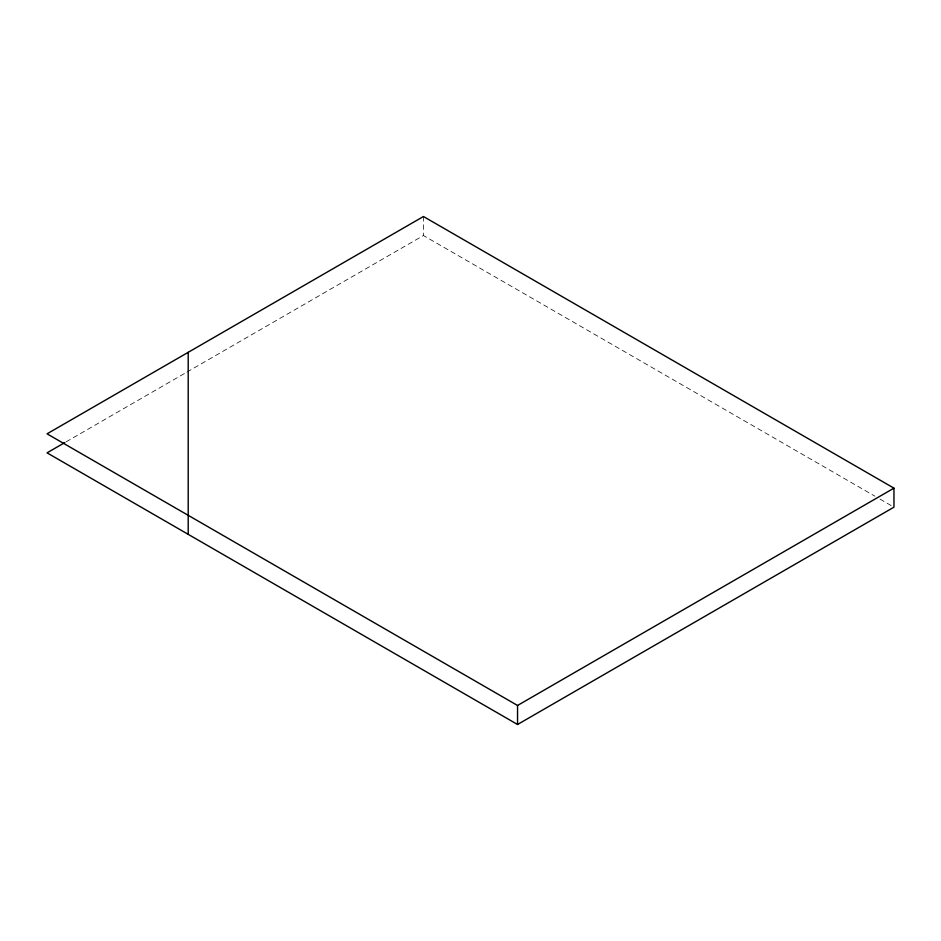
<?xml version="1.0" encoding="UTF-8"?>
<svg xmlns="http://www.w3.org/2000/svg" width="941" height="941" viewBox="0 0 941 941"><rect width="100%" height="100%" fill="white"/><g stroke="black" fill="none" stroke-linecap="round" stroke-linejoin="round"><path stroke-width="0.71" stroke-dasharray="4.71 3.53" d="M66.129 441.835L185.659 372.824M186.93 372.083L423.45 235.532L874.871 496.154M879.964 499.095L891.409 505.705M423.45 216.512L423.45 235.532"/><path stroke-width="1.41" d="M64.858 442.564L47.05 452.844L517.55 724.488L893.95 507.175L893.95 488.156L423.45 216.512L47.05 433.825L517.55 705.468L893.95 488.156M517.55 705.468L517.55 724.488M188.2 352.334L188.2 534.335"/></g></svg>
